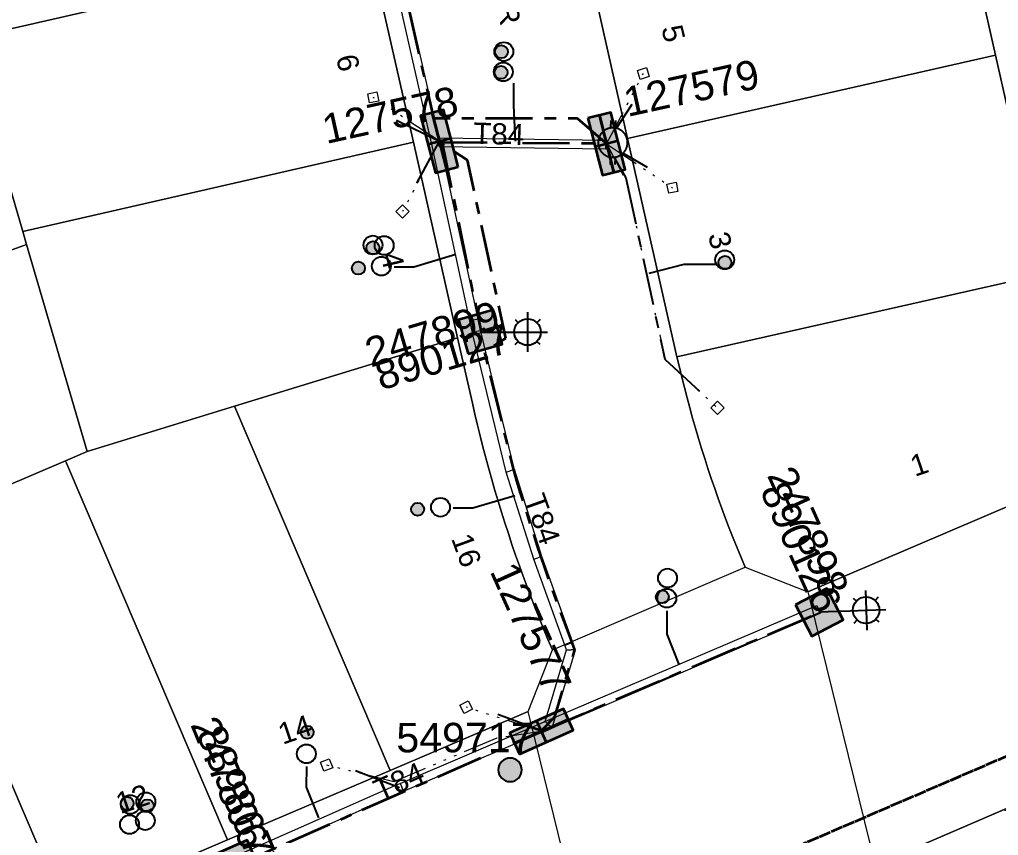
# Model space of a CAD drawing. Header units: metres. Extents: x 308278 to 310511, y 6271134 to 6272874.
# Drawn here: x 309428.7 to 309511.7, y 6272042.5 to 6272111.8 of the extents above; entities that cross this region are included whole.
import ezdxf
from ezdxf.enums import TextEntityAlignment as Align

# ---------------------------------------------------------------- set-up
doc = ezdxf.new("R2010")
doc.units = ezdxf.units.M
doc.set_wipeout_variables(frame=1)
for name, pattern in [('Cable Exist OH', [1, 1, 0]), ('Cable Exist UG', [7, 4, -1, 1, -1]), ('Dash', [5, 3, -2]), ('DOT', [6.35, 0, -6.35]), ('PHANTOMX2', [6.6, 3, -0.75, 0.2, -0.75, 0.2, -0.75, 0.2, -0.75])]:
    doc.linetypes.add(name, pattern=pattern)
doc.layers.get('0').update_dxf_attribs({"color": 6})
for name, color, linetype, lineweight in [('_User Miscellaneous1', 30, 'Continuous', 13), ('_User_LV_Exist', 5, 'Continuous', 35), ('_User_SL_Exist', 4, 'Continuous', 35), ('Cadastre Developer_SP_EXT', 98, 'Continuous', 15), ('Cadastre Land Parcels_SP_EXT', 118, 'Continuous', 15), ('Cadastre Roads_SP_EXT', 218, 'Continuous', 15), ('Mains_LV_EXT', 163, 'Continuous', 25), ('Mains_LV_SL_EXT', 135, 'Continuous', 25), ('Mains_SL_EXT', 131, 'Continuous', 25), ('Services_SP_EXT', 42, 'PHANTOMX2', 20)]:
    doc.layers.add(name, color=color, linetype=linetype, lineweight=lineweight)
for name, color, linetype in [('Duct_SP_EXT', 30, 'Continuous'), ('Equip_LV_EXT', 7, 'Continuous'), ('Equip_SP_SL_EXT', 7, 'Continuous'), ('SupportsOH_SP_TR_HV_LV_SL_EXT', 7, 'Continuous'), ('SupportsUG_SP_LV_EXT', 7, 'Continuous'), ('SupportsUG_SP_LV_SL_EXT', 7, 'Continuous'), ('Trench_SP_EXT', 7, 'Continuous')]:
    doc.layers.add(name, color=color, linetype=linetype)
doc.styles.add('COLUMN_LABEL', font='arial.ttf', dxfattribs={"height": 2})
doc.styles.add('iecARIAL', font='arial.ttf', dxfattribs={"height": 2})
doc.styles.add('POLE_LABEL', font='arial.ttf', dxfattribs={"height": 2})
doc.styles.add('SL_LABEL', font='arial.ttf', dxfattribs={"height": 2})
doc.styles.get("Standard").update_dxf_attribs({"font": 'arial.ttf'})

# ---------------------------------------------------------------- blocks, each defined once
blk = doc.blocks.new('COLUMN_EXT')
blk.add_hatch(color=256).paths.add_polyline_path([(1.5, -1.5), (1.5, 1.5), (-1.5, 1.5), (-1.5, -1.5)])
blk.add_lwpolyline([(1.5, 1.5), (-1.5, 1.5), (-1.5, -1.5), (1.5, -1.5)], close=True)
at = {"flags": 9}
for tag, p in [('STREETNAME', (-1.813, 1.6)), ('SUBURB', (-1.813, 1.8)), ('NOTES', (-1.813, 2)), ('LOCATION', (-1.813, 1.4)), ('LEGEND', (-1.813, 1.2)), ('USAGE', (-1.813, 1)), ('STATE', (-1.813, 0.8)), ('COLUMN_TYPE', (-1.813, 0.4)), ('OWNED_BY', (-1.813, 0.6))]:
    blk.add_attdef(tag, text='', height=0.2, rotation=180, dxfattribs=at).set_placement(p, align=Align.MIDDLE_LEFT)
at = {"flags": 1}
blk.add_attdef('Z', (-1.813, 2.351), '', height=0.2, rotation=180, dxfattribs=at)
at = {"flags": 9}
for tag, style, p in [('STRUCTURE_PLANT_NUMBER', 'POLE_LABEL', (-1.813, -0.031)), ('STREET_CODE', 'COLUMN_LABEL', (-1.813, 0.2))]:
    blk.add_attdef(tag, text='', height=0.2, rotation=180, dxfattribs=dict(at, style=style)).set_placement(p, align=Align.MIDDLE_LEFT)
at = {"style": 'COLUMN_LABEL', "width": 0.9, "flags": 8}
blk.add_attdef('ASSET_NUM', text='', height=2, rotation=270, dxfattribs=at).set_placement((2, -4), align=Align.MIDDLE_LEFT)
blk = doc.blocks.new('PILLAR_EXT')
blk.add_hatch(color=256).paths.add_polyline_path([(-2.5, 1), (-2.5, -1), (2.5, -1), (2.5, 1)])
for p, q in [((0, 1), (0, -1)), ((-2.5, 0), (2.5, 0))]:
    blk.add_line(p, q)
at = {"ltscale": 10}
blk.add_line((2.5, 0), (-2.5, 0), dxfattribs=at)
blk.add_lwpolyline([(-2.5, -1), (-1.25, -1), (1.25, -1), (2.5, -1), (2.5, 1), (-2.5, 1)], close=True)
at = {"width": 0.9, "flags": 8}
blk.add_attdef('ASSET_NUM', text='', height=2, rotation=90, dxfattribs=at).set_placement((-2, 4), align=Align.MIDDLE_LEFT)
for tag, p, flags in [('OWNED_BY', (0, -0.2), 9), ('STATE', (0, -0.4), 9), ('SUPPORT_TYPE', (0, -0.6), 9), ('USAGE', (0, -0.8), 9), ('LEGEND', (0, -1), 9), ('STREETNAME', (0, -1.8), 9), ('LOCATION', (0, -1.2), 9), ('NOTES', (0, -1.4), 9), ('PARENT', (0, -1.6), 9), ('SUBURB', (0, -2), 1)]:
    blk.add_attdef(tag, p, '', height=0.2, dxfattribs=dict(flags=flags))
blk = doc.blocks.new('DUCT_EXT')
blk.add_circle((0, 0.8), 0.8)
at = {"flags": 1}
blk.add_attdef('Z', (0, 0), '', height=0.2, dxfattribs=at)
at = {"flags": 9}
for tag, p in [('DUCT_CODE', (0, 0)), ('XSECT_TYPE', (0, -0.2)), ('STATE', (0, -0.6)), ('FB_REFERENCE', (0, -0.4)), ('NOTES', (0, -0.8))]:
    blk.add_attdef(tag, text='', height=0.2, dxfattribs=at).set_placement(p, align=Align.MIDDLE_LEFT)
blk = doc.blocks.new('*U479')
at = {"transparency": 33554687, "flags": 9}
for tag, p in [('LRATECODE', (-7.4, 0)), ('LOUTREACHVOCAB', (-7.2, 0)), ('LOUTREACH', (-7, 0)), ('LANTNUMBER', (-6.6, 0)), ('LNEW', (-6.4, 0)), ('LMASTVOCAB', (-6.2, 0)), ('LMAST', (-6, 0)), ('LLAMPVOCAB', (-5.8, 0)), ('LLAMP', (-5.6, 0)), ('LEXIST', (-5.4, 0)), ('LCHARGE3PERCENT', (-5.2, 0)), ('LCHARGE3', (-5, 0)), ('LCHARGE2PERCENT', (-4.8, 0)), ('LCHARGE2', (-4.6, 0)), ('LCHARGE1PERCENT', (-4.4, 0)), ('LCHARGE1', (-4.2, 0)), ('LCATEGORY', (-4, 0)), ('LBRACKETVOCAB', (-3.8, 0)), ('LBRACKET', (-3.6, 0)), ('LKINGHEIGHT', (-3.4, 0)), ('CREPLACE', (-3.2, 0)), ('CREMOVE', (-3, 0)), ('CNUMBER', (-2.8, 0)), ('CNEW', (-2.6, 0)), ('CEXIST', (-2.4, 0)), ('USAGE', (-2.2, 0)), ('STATE', (-2, 0)), ('OWNED_BY', (-1.8, 0)), ('ORIENTATION', (-1.6, 0)), ('OPERATING_VOLTAGE', (-1.4, 0)), ('NO_PHASES', (-1.2, 0)), ('LANTERN_TYPE', (-1, 0)), ('LANTERN_PURPOSE', (-0.8, 0)), ('CONTROL_TYPE', (-0.6, 0)), ('CONSTRUCTED_VOLTAGE', (-0.4, 0))]:
    blk.add_attdef(tag, text='', height=0.001, rotation=270, dxfattribs=at).set_placement(p, align=Align.MIDDLE_LEFT)
at = {"transparency": 33554687, "style": 'SL_LABEL', "flags": 9}
blk.add_attdef('STREET_CODE', text='', height=0.001, rotation=270, dxfattribs=at).set_placement((0.001, 0), align=Align.MIDDLE_LEFT)
at = {"transparency": 33554687, "flags": 1}
blk.add_attdef('Z', (0, 0), '', height=0.001, rotation=270, dxfattribs=at)
at = {"transparency": 33554687, "width": 0.9}
blk.add_attdef('LNUMBER', text='', height=1, dxfattribs=at).set_placement((7, -1), align=Align.MIDDLE_LEFT)
at = {"transparency": 33554687, "flags": 9}
for tag, p in [('LREMOVE', (0, -7.6)), ('LREPLACE', (0, -7.8)), ('LTYPE', (0, -8)), ('LTYPEVOCAB', (0, -8.2)), ('LEGEND', (0, -8.4)), ('SUBURB', (0, -8.6)), ('STREETNAME', (0, -8.8)), ('LOCATION', (0, -9)), ('NOTES', (0, -9.2)), ('MAINTAINED_BY', (0, -9.863))]:
    blk.add_attdef(tag, text='', height=0.001, dxfattribs=at).set_placement(p, align=Align.MIDDLE_LEFT)
blk.add_attdef('OPERATED_BY', (0, -9.607), '', height=0.001, dxfattribs=at)
at = {"linetype": 'DOT', "transparency": 33554687}
blk.add_wipeout([(5.688, 0), (5.061, -1.061), (4, -1.688), (2.939, -1.061), (2.313, 0), (2.939, 1.061), (4, 1.687), (5.061, 1.061)], dxfattribs=at)
at = {"transparency": 33554687}
for p, q in [((4, 1.687), (4, 0)), ((2.939, 1.061), (3.205, 0.795)), ((5.061, 1.061), (4.795, 0.795)), ((0, 0), (4, 0)), ((2.939, -1.061), (3.205, -0.795)), ((4, 0), (5.688, 0)), ((4, 0), (4, -1.688)), ((5.061, -1.061), (4.795, -0.795))]:
    blk.add_line(p, q, dxfattribs=at)
blk.add_circle((4, 0), 1.125, dxfattribs=at)
blk = doc.blocks.new('CCP_EXT')
at = {"flags": 9}
for tag, p in [('USAGE', (0, -1.2)), ('LEGEND', (0, -1.4)), ('LIFE_SUPPORT', (0, -1.6)), ('STATE', (0, -1.8)), ('NOTES', (0, -2))]:
    blk.add_attdef(tag, text='', height=0.2, dxfattribs=at).set_placement(p, align=Align.MIDDLE_LEFT)
at = {"transparency": 33554687}
blk.add_wipeout([(0, 0.566), (0.566, 0), (0, -0.566), (-0.566, 0)], dxfattribs=at)
blk.add_lwpolyline([(-0.566, 0), (0, 0.566), (0.566, 0), (0, -0.566), (-0.566, 0)])
at = {"flags": 1}
blk.add_attdef('Z', (0, 0), '', height=0.2, dxfattribs=at)
at = {"flags": 9}
for tag, p in [('CCP_TYPE', (0, 0)), ('OPERATING_VOLTAGE', (0, -0.6)), ('ORIENTATION', (0, -0.8)), ('CONSTRUCTED_VOLTAGE', (0, -0.2)), ('NO_PHASES', (0, -0.4)), ('OWNED_BY', (0, -1))]:
    blk.add_attdef(tag, text='', height=0.2, dxfattribs=at).set_placement(p, align=Align.MIDDLE_LEFT)
blk = doc.blocks.new('POLE_EXT')
blk.add_hatch(color=256).paths.add_polyline_path([(-1, 0, 1), (1, 0, 1)])
blk.add_lwpolyline([(-1, 0, 1), (1, 0, 1)], format="xyb", close=True)
at = {"flags": 8}
blk.add_attdef('pNumber', text='', height=2, dxfattribs=at).set_placement((2.5, 2.5), align=Align.MIDDLE_CENTER)
at = {"style": 'POLE_LABEL', "flags": 9}
for tag, p in [('STRUCTURE_PLANT_NUMBER', (1.355, 0.028)), ('STREET_CODE', (1.355, -0.2))]:
    blk.add_attdef(tag, text='', height=0.2, dxfattribs=at).set_placement(p, align=Align.MIDDLE_LEFT)
at = {"flags": 9}
for tag, p in [('OWNED_BY', (1.355, -0.4)), ('SPECIAL_USE', (1.355, -0.8)), ('PARENT', (1.355, -0.6)), ('cLV', (1.355, -1.4)), ('STATE', (1.355, -1)), ('hDepth', (1.355, -1.6)), ('USAGE', (1.355, -1.2)), ('cHV', (1.355, -2)), ('hDia', (1.355, -1.8)), ('LBRACKET', (1.355, -2.2)), ('LExisting', (1.355, -2.4)), ('cLinedev', (1.355, -3.4)), ('LANTNUMBER', (1.355, -2.6)), ('LOther', (1.355, -2.8)), ('LRemove', (1.355, -3)), ('LEGEND', (1.355, -3.2)), ('pExisting', (1.355, -3.8)), ('LOCATION', (1.355, -3.6)), ('PFNUMBER', (1.355, -4)), ('NEWPFNUMBER', (1.355, -4.2)), ('pFooting', (1.355, -4.4)), ('pNew', (1.355, -4.6)), ('pRelocate', (1.355, -5)), ('pRemove', (1.355, -5.2)), ('pReplace', (1.355, -5.4)), ('pStay', (1.355, -5.6)), ('pType', (1.355, -5.8)), ('cspan', (1.355, -6)), ('STREETNAME', (1.355, -6.2)), ('SUBURB', (1.355, -6.4)), ('NOTES', (1.355, -6.6)), ('OPERATED_BY', (1.355, -7.014)), ('MAINTAINED_BY', (1.355, -6.814))]:
    blk.add_attdef(tag, text='', height=0.2, dxfattribs=at).set_placement(p, align=Align.MIDDLE_LEFT)
at = {"flags": 1}
blk.add_attdef('Z', (1.355, -7.328), '', height=0.2, dxfattribs=at)
blk = doc.blocks.new('LV_UG_LINKS_OPEN_EXT')
at = {"layer": 'Equip_LV_EXT'}
for tag, height, flags, p in [('CONSTRUCTED_VOLTAGE', 0.167, 9, (3.167, -1.833)), ('NO_PHASES', 0.167, 9, (3.167, -2)), ('OPERATING_VOLTAGE', 0.2, 9, (3, -2.6)), ('ORIENTATION', 0.2, 9, (3, -2.8)), ('STATE', 0.2, 9, (3, -3)), ('SWITCH_TYPE', 0.2, 9, (3, -3.2)), ('USAGE', 0.2, 9, (3, -3.4)), ('OWNED_BY', 0.2, 9, (3, -3.8)), ('OPERATED_BY', 0.2, 9, (3, -4)), ('NOTES', 0.2, 9, (3, -3.6)), ('MAINTAINED_BY', 0.2, 9, (3, -4.2)), ('TYPE', 0.2, 9, (3, -4.6)), ('Z', 0.2, 1, (3, -4.8)), ('NUMBER_OF_PHASES', 0.2, 9, (3, -4.4))]:
    blk.add_attdef(tag, text='', height=height, dxfattribs=dict(at, flags=flags)).set_placement(p, align=Align.MIDDLE_LEFT)
at = {"transparency": 33554687}
blk.add_wipeout([(4, 1.25), (3.969, 1.25), (3.939, 1.248), (3.908, 1.247), (3.877, 1.244), (3.847, 1.241), (3.817, 1.236), (3.786, 1.232), (3.756, 1.226), (3.726, 1.22), (3.696, 1.213), (3.667, 1.205), (3.637, 1.196), (3.608, 1.187), (3.579, 1.177), (3.55, 1.166), (3.522, 1.155), (3.493, 1.143), (3.466, 1.13), (3.438, 1.117), (3.411, 1.102), (3.384, 1.088), (3.357, 1.072), (3.331, 1.056), (3.306, 1.039), (3.28, 1.022), (3.255, 1.004), (3.231, 0.985), (3.207, 0.966), (3.184, 0.947), (3.161, 0.926), (3.138, 0.905), (3.116, 0.884), (3.095, 0.862), (3.074, 0.839), (3.053, 0.816), (3.034, 0.793), (3.015, 0.769), (2.996, 0.745), (2.978, 0.72), (2.961, 0.694), (2.944, 0.669), (2.928, 0.643), (2.912, 0.616), (2.898, 0.589), (2.883, 0.562), (2.87, 0.534), (2.857, 0.507), (2.845, 0.478), (2.834, 0.45), (2.823, 0.421), (2.813, 0.392), (2.804, 0.363), (2.795, 0.333), (2.787, 0.304), (2.78, 0.274), (2.774, 0.244), (2.768, 0.214), (2.764, 0.183), (2.759, 0.153), (2.756, 0.123), (2.753, 0.092), (2.752, 0.061), (2.75, 0.031), (2.75, 0), (2.75, -0.031), (2.752, -0.061), (2.753, -0.092), (2.756, -0.123), (2.759, -0.153), (2.764, -0.183), (2.768, -0.214), (2.774, -0.244), (2.78, -0.274), (2.787, -0.304), (2.795, -0.333), (2.804, -0.363), (2.813, -0.392), (2.823, -0.421), (2.834, -0.45), (2.845, -0.478), (2.857, -0.507), (2.87, -0.534), (2.883, -0.562), (2.898, -0.589), (2.912, -0.616), (2.928, -0.643), (2.944, -0.669), (2.961, -0.694), (2.978, -0.72), (2.996, -0.745), (3.015, -0.769), (3.034, -0.793), (3.053, -0.816), (3.074, -0.839), (3.095, -0.862), (3.116, -0.884), (3.138, -0.905), (3.161, -0.926), (3.184, -0.947), (3.207, -0.966), (3.231, -0.985), (3.255, -1.004), (3.28, -1.022), (3.306, -1.039), (3.331, -1.056), (3.357, -1.072), (3.384, -1.088), (3.411, -1.102), (3.438, -1.117), (3.466, -1.13), (3.493, -1.143), (3.522, -1.155), (3.55, -1.166), (3.579, -1.177), (3.608, -1.187), (3.637, -1.196), (3.667, -1.205), (3.696, -1.213), (3.726, -1.22), (3.756, -1.226), (3.786, -1.232), (3.817, -1.236), (3.847, -1.241), (3.877, -1.244), (3.908, -1.247), (3.939, -1.248), (3.969, -1.25), (4, -1.25), (4.031, -1.25), (4.061, -1.248), (4.092, -1.247), (4.123, -1.244), (4.153, -1.241), (4.183, -1.236), (4.214, -1.232), (4.244, -1.226), (4.274, -1.22), (4.304, -1.213), (4.333, -1.205), (4.363, -1.196), (4.392, -1.187), (4.421, -1.177), (4.45, -1.166), (4.478, -1.155), (4.507, -1.143), (4.534, -1.13), (4.562, -1.117), (4.589, -1.102), (4.616, -1.088), (4.643, -1.072), (4.669, -1.056), (4.694, -1.039), (4.72, -1.022), (4.745, -1.004), (4.769, -0.985), (4.793, -0.966), (4.816, -0.947), (4.839, -0.926), (4.862, -0.905), (4.884, -0.884), (4.905, -0.862), (4.926, -0.839), (4.947, -0.816), (4.966, -0.793), (4.985, -0.769), (5.004, -0.745), (5.022, -0.72), (5.039, -0.694), (5.056, -0.669), (5.072, -0.643), (5.088, -0.616), (5.102, -0.589), (5.117, -0.562), (5.13, -0.534), (5.143, -0.507), (5.155, -0.478), (5.166, -0.45), (5.177, -0.421), (5.187, -0.392), (5.196, -0.363), (5.205, -0.333), (5.213, -0.304), (5.22, -0.274), (5.226, -0.244), (5.232, -0.214), (5.236, -0.183), (5.241, -0.153), (5.244, -0.123), (5.247, -0.092), (5.248, -0.061), (5.25, -0.031), (5.25, 0), (5.25, 0.031), (5.248, 0.061), (5.247, 0.092), (5.244, 0.123), (5.241, 0.153), (5.236, 0.183), (5.232, 0.214), (5.226, 0.244), (5.22, 0.274), (5.213, 0.304), (5.205, 0.333), (5.196, 0.363), (5.187, 0.392), (5.177, 0.421), (5.166, 0.45), (5.155, 0.478), (5.143, 0.507), (5.13, 0.534), (5.117, 0.562), (5.102, 0.589), (5.088, 0.616), (5.072, 0.643), (5.056, 0.669), (5.039, 0.694), (5.022, 0.72), (5.004, 0.745), (4.985, 0.769), (4.966, 0.793), (4.947, 0.816), (4.926, 0.839), (4.905, 0.862), (4.884, 0.884), (4.862, 0.905), (4.839, 0.926), (4.816, 0.947), (4.793, 0.966), (4.769, 0.985), (4.745, 1.004), (4.72, 1.022), (4.694, 1.039), (4.669, 1.056), (4.643, 1.072), (4.616, 1.088), (4.589, 1.102), (4.562, 1.117), (4.534, 1.13), (4.507, 1.143), (4.478, 1.155), (4.45, 1.166), (4.421, 1.177), (4.392, 1.187), (4.363, 1.196), (4.333, 1.205), (4.304, 1.213), (4.274, 1.22), (4.244, 1.226), (4.214, 1.232), (4.183, 1.236), (4.153, 1.241), (4.123, 1.244), (4.092, 1.247), (4.061, 1.248), (4.031, 1.25)], dxfattribs=at).dxf.layer = 'Equip_LV_EXT'
at = {"layer": 'Equip_LV_EXT'}
for p, q in [((3.792, 1.863), (3.792, 1.232)), ((4.208, 1.863), (4.208, 1.232)), ((3.792, -1.232), (3.792, -1.863)), ((4.208, -1.232), (4.208, -1.863))]:
    blk.add_line(p, q, dxfattribs=at)
at = {"layer": 'Equip_LV_EXT', "flags": 128}
blk.add_lwpolyline([(4, 1.25), (3.969, 1.25), (3.939, 1.248), (3.908, 1.247), (3.877, 1.244), (3.847, 1.241), (3.817, 1.236), (3.786, 1.232), (3.756, 1.226), (3.726, 1.22), (3.696, 1.213), (3.667, 1.205), (3.637, 1.196), (3.608, 1.187), (3.579, 1.177), (3.55, 1.166), (3.522, 1.155), (3.493, 1.143), (3.466, 1.13), (3.438, 1.117), (3.411, 1.102), (3.384, 1.088), (3.357, 1.072), (3.331, 1.056), (3.306, 1.039), (3.28, 1.022), (3.255, 1.004), (3.231, 0.985), (3.207, 0.966), (3.184, 0.947), (3.161, 0.926), (3.138, 0.905), (3.116, 0.884), (3.095, 0.862), (3.074, 0.839), (3.053, 0.816), (3.034, 0.793), (3.015, 0.769), (2.996, 0.745), (2.978, 0.72), (2.961, 0.694), (2.944, 0.669), (2.928, 0.643), (2.912, 0.616), (2.898, 0.589), (2.883, 0.562), (2.87, 0.534), (2.857, 0.507), (2.845, 0.478), (2.834, 0.45), (2.823, 0.421), (2.813, 0.392), (2.804, 0.363), (2.795, 0.333), (2.787, 0.304), (2.78, 0.274), (2.774, 0.244), (2.768, 0.214), (2.764, 0.183), (2.759, 0.153), (2.756, 0.123), (2.753, 0.092), (2.752, 0.061), (2.75, 0.031), (2.75, 0), (2.75, -0.031), (2.752, -0.061), (2.753, -0.092), (2.756, -0.123), (2.759, -0.153), (2.764, -0.183), (2.768, -0.214), (2.774, -0.244), (2.78, -0.274), (2.787, -0.304), (2.795, -0.333), (2.804, -0.363), (2.813, -0.392), (2.823, -0.421), (2.834, -0.45), (2.845, -0.478), (2.857, -0.507), (2.87, -0.534), (2.883, -0.562), (2.898, -0.589), (2.912, -0.616), (2.928, -0.643), (2.944, -0.669), (2.961, -0.694), (2.978, -0.72), (2.996, -0.745), (3.015, -0.769), (3.034, -0.793), (3.053, -0.816), (3.074, -0.839), (3.095, -0.862), (3.116, -0.884), (3.138, -0.905), (3.161, -0.926), (3.184, -0.947), (3.207, -0.966), (3.231, -0.985), (3.255, -1.004), (3.28, -1.022), (3.306, -1.039), (3.331, -1.056), (3.357, -1.072), (3.384, -1.088), (3.411, -1.102), (3.438, -1.117), (3.466, -1.13), (3.493, -1.143), (3.522, -1.155), (3.55, -1.166), (3.579, -1.177), (3.608, -1.187), (3.637, -1.196), (3.667, -1.205), (3.696, -1.213), (3.726, -1.22), (3.756, -1.226), (3.786, -1.232), (3.817, -1.236), (3.847, -1.241), (3.877, -1.244), (3.908, -1.247), (3.939, -1.248), (3.969, -1.25), (4, -1.25), (4.031, -1.25), (4.061, -1.248), (4.092, -1.247), (4.123, -1.244), (4.153, -1.241), (4.183, -1.236), (4.214, -1.232), (4.244, -1.226), (4.274, -1.22), (4.304, -1.213), (4.333, -1.205), (4.363, -1.196), (4.392, -1.187), (4.421, -1.177), (4.45, -1.166), (4.478, -1.155), (4.507, -1.143), (4.534, -1.13), (4.562, -1.117), (4.589, -1.102), (4.616, -1.088), (4.643, -1.072), (4.669, -1.056), (4.694, -1.039), (4.72, -1.022), (4.745, -1.004), (4.769, -0.985), (4.793, -0.966), (4.816, -0.947), (4.839, -0.926), (4.862, -0.905), (4.884, -0.884), (4.905, -0.862), (4.926, -0.839), (4.947, -0.816), (4.966, -0.793), (4.985, -0.769), (5.004, -0.745), (5.022, -0.72), (5.039, -0.694), (5.056, -0.669), (5.072, -0.643), (5.088, -0.616), (5.102, -0.589), (5.117, -0.562), (5.13, -0.534), (5.143, -0.507), (5.155, -0.478), (5.166, -0.45), (5.177, -0.421), (5.187, -0.392), (5.196, -0.363), (5.205, -0.333), (5.213, -0.304), (5.22, -0.274), (5.226, -0.244), (5.232, -0.214), (5.236, -0.183), (5.241, -0.153), (5.244, -0.123), (5.247, -0.092), (5.248, -0.061), (5.25, -0.031), (5.25, 0), (5.25, 0.031), (5.248, 0.061), (5.247, 0.092), (5.244, 0.123), (5.241, 0.153), (5.236, 0.183), (5.232, 0.214), (5.226, 0.244), (5.22, 0.274), (5.213, 0.304), (5.205, 0.333), (5.196, 0.363), (5.187, 0.392), (5.177, 0.421), (5.166, 0.45), (5.155, 0.478), (5.143, 0.507), (5.13, 0.534), (5.117, 0.562), (5.102, 0.589), (5.088, 0.616), (5.072, 0.643), (5.056, 0.669), (5.039, 0.694), (5.022, 0.72), (5.004, 0.745), (4.985, 0.769), (4.966, 0.793), (4.947, 0.816), (4.926, 0.839), (4.905, 0.862), (4.884, 0.884), (4.862, 0.905), (4.839, 0.926), (4.816, 0.947), (4.793, 0.966), (4.769, 0.985), (4.745, 1.004), (4.72, 1.022), (4.694, 1.039), (4.669, 1.056), (4.643, 1.072), (4.616, 1.088), (4.589, 1.102), (4.562, 1.117), (4.534, 1.13), (4.507, 1.143), (4.478, 1.155), (4.45, 1.166), (4.421, 1.177), (4.392, 1.187), (4.363, 1.196), (4.333, 1.205), (4.304, 1.213), (4.274, 1.22), (4.244, 1.226), (4.214, 1.232), (4.183, 1.236), (4.153, 1.241), (4.123, 1.244), (4.092, 1.247), (4.061, 1.248), (4.031, 1.25)], close=True, dxfattribs=at)
at = {"layer": 'Equip_LV_EXT', "flags": 9}
blk.add_attdef('ACTUAL_STATUS', text='', height=0.167, dxfattribs=at).set_placement((3.167, -1.667), align=Align.MIDDLE_LEFT)
blk = doc.blocks.new('CABLE_LARGE_EXT')
h = blk.add_hatch(color=256)
edge = h.paths.add_edge_path()
edge.add_arc((0, 0.55), 0.55, 0, 360)
blk.add_circle((0, 0.55), 0.55)
at = {"flags": 1}
blk.add_attdef('Z', (0, 0), '', height=0.2, dxfattribs=at)
at = {"flags": 9}
for tag, p in [('COND_CODE', (0, 0)), ('XSECT_SIZE', (0, -0.6)), ('STATE', (0, -0.4)), ('FB_REFERENCE', (0, -0.2)), ('NOTES', (0, -0.8))]:
    blk.add_attdef(tag, text='', height=0.2, dxfattribs=at).set_placement(p, align=Align.MIDDLE_LEFT)

msp = doc.modelspace()

# ---------------------------------------------------------------- linework, layer by layer
at = {"layer": '_User Miscellaneous1'}
for p, q in [((309464.325, 6272101.451), (309463.974, 6272101.371)), ((309464.326, 6272101.446), (309463.974, 6272101.371)), ((309464.266, 6272101.72), (309464.261, 6272101.36)), ((309463.622, 6272101.291), (309463.974, 6272101.371)), ((309463.622, 6272101.295), (309463.974, 6272101.371)), ((309464.256, 6272101), (309464.261, 6272101.36)), ((309469.955, 6272073.372), (309470.302, 6272073.469)), ((309469.958, 6272073.361), (309469.955, 6272073.372)), ((309469.958, 6272073.361), (309470.302, 6272073.469)), ((309472.297, 6272065.967), (309469.958, 6272073.361)), ((309470.645, 6272073.578), (309470.302, 6272073.469)), ((309470.648, 6272073.566), (309470.302, 6272073.469)), ((309472.979, 6272066.198), (309470.645, 6272073.578)), ((309470.645, 6272073.578), (309470.648, 6272073.566)), ((309472.297, 6272065.967), (309472.638, 6272066.082)), ((309474.938, 6272058.677), (309472.297, 6272065.967)), ((309472.979, 6272066.198), (309472.638, 6272066.082)), ((309475.616, 6272058.918), (309472.979, 6272066.198)), ((309473.255, 6272052.192), (309475.078, 6272058.272)), ((309473.848, 6272051.662), (309475.835, 6272058.288)), ((309474.937, 6272058.68), (309475.277, 6272058.798)), ((309475.078, 6272058.272), (309474.937, 6272058.68)), ((309474.937, 6272058.68), (309474.938, 6272058.677)), ((309474.938, 6272058.677), (309475.277, 6272058.798)), ((309475.078, 6272058.272), (309475.456, 6272058.28)), ((309475.616, 6272058.918), (309475.277, 6272058.798)), ((309475.617, 6272058.916), (309475.277, 6272058.798)), ((309475.835, 6272058.288), (309475.456, 6272058.28)), ((309475.617, 6272058.916), (309475.616, 6272058.918)), ((309475.835, 6272058.288), (309475.617, 6272058.916)), ((309460.948, 6272046.948), (309472.727, 6272051.966)), ((309472.726, 6272051.966), (309473.255, 6272052.192)), ((309472.726, 6272051.966), (309472.868, 6272051.635)), ((309472.727, 6272051.966), (309472.868, 6272051.635)), ((309472.727, 6272051.966), (309472.868, 6272051.635)), ((309473.009, 6272051.304), (309472.868, 6272051.635)), ((309473.009, 6272051.304), (309472.868, 6272051.635)), ((309473.009, 6272051.304), (309472.868, 6272051.635)), ((309473.009, 6272051.304), (309473.848, 6272051.662)), ((309473.255, 6272052.192), (309473.552, 6272051.927)), ((309473.848, 6272051.662), (309473.552, 6272051.927)), ((309461.232, 6272046.286), (309473.009, 6272051.304)), ((309460.645, 6272046.817), (309460.948, 6272046.948)), ((309460.645, 6272046.817), (309460.789, 6272046.487)), ((309460.948, 6272046.948), (309460.948, 6272046.948)), ((309460.948, 6272046.948), (309461.09, 6272046.617)), ((309460.948, 6272046.948), (309461.09, 6272046.617)), ((309461.232, 6272046.286), (309461.09, 6272046.617)), ((309461.232, 6272046.286), (309461.09, 6272046.617)), ((309460.933, 6272046.157), (309460.789, 6272046.487)), ((309460.933, 6272046.157), (309461.232, 6272046.286)), ((309461.232, 6272046.286), (309461.232, 6272046.286))]:
    msp.add_line(p, q, dxfattribs=at)
at = {"layer": '_User_LV_Exist', "linetype": 'Cable Exist OH', "flags": 128}
msp.add_lwpolyline([(309485.423, 6272037.635), (309532.817, 6272058.053)], dxfattribs=at)
at = {"layer": 'Cadastre Developer_SP_EXT', "linetype": 'Dash'}
msp.add_lwpolyline([(309499.83, 6272039.402), (309517.893, 6272010.854), (309532.343, 6272019.914), (309517.825, 6272042.931), (309512.149, 6272044.714), (309499.83, 6272039.402)], close=True, dxfattribs=at)
at = {"layer": 'Cadastre Land Parcels_SP_EXT', "linetype": 'Continuous'}
for points in [[(309584.128, 6272266.883), (309491.5, 6272197.149), (309495.651, 6272178.775), (309499.794, 6272160.437), (309503.541, 6272143.854), (309507.728, 6272125.32), (309511.473, 6272108.738), (309515.66, 6272090.204)], [(309515.66, 6272090.204), (309484.446, 6272083.152), (309484.647, 6272082.279), (309484.856, 6272081.409), (309485.072, 6272080.539), (309485.296, 6272079.673), (309485.527, 6272078.807), (309485.766, 6272077.945), (309486.012, 6272077.083), (309486.266, 6272076.224), (309486.527, 6272075.368), (309486.796, 6272074.513), (309487.072, 6272073.661), (309487.356, 6272072.812), (309487.647, 6272071.965), (309487.945, 6272071.121), (309488.25, 6272070.279), (309488.564, 6272069.44), (309488.884, 6272068.604), (309489.211, 6272067.77), (309489.546, 6272066.939), (309489.888, 6272066.112), (309490.237, 6272065.287), (309495.561, 6272063.214), (309519.449, 6272073.43)]]:
    msp.add_lwpolyline(points, dxfattribs=at)
for points in [[(309458.337, 6272117.945), (309455.032, 6272132.575), (309419.948, 6272124.542), (309424.162, 6272110.119), (309458.337, 6272117.945)], [(309511.473, 6272108.738), (309507.728, 6272125.32), (309476.513, 6272118.268), (309480.259, 6272101.686), (309511.473, 6272108.738)], [(309462.083, 6272101.362), (309458.337, 6272117.945), (309424.162, 6272110.119), (309424.759, 6272108.074), (309428.938, 6272093.771), (309462.083, 6272101.362)], [(309429.256, 6272092.682), (309428.938, 6272093.771), (309424.759, 6272108.074), (309392.069, 6272096.123), (309397.63, 6272081.12), (309429.256, 6272092.682)], [(309515.66, 6272090.204), (309511.473, 6272108.738), (309480.259, 6272101.686), (309484.446, 6272083.152), (309515.66, 6272090.204)], [(309446.888, 6272078.953), (309465.832, 6272084.769), (309462.083, 6272101.362), (309428.938, 6272093.771), (309429.256, 6272092.682), (309434.388, 6272075.116), (309446.888, 6272078.953)], [(309418.759, 6272068.432), (309432.55, 6272074.33), (309434.388, 6272075.116), (309429.256, 6272092.682), (309397.63, 6272081.12), (309404.581, 6272062.366), (309418.759, 6272068.432)], [(309471.829, 6272053.063), (309473.871, 6272058.288), (309473.496, 6272059.17), (309473.128, 6272060.055), (309472.767, 6272060.943), (309472.413, 6272061.834), (309472.066, 6272062.727), (309471.726, 6272063.624), (309471.394, 6272064.522), (309471.069, 6272065.425), (309470.752, 6272066.328), (309470.441, 6272067.236), (309470.139, 6272068.145), (309469.843, 6272069.057), (309469.554, 6272069.971), (309469.274, 6272070.888), (309469.001, 6272071.806), (309468.735, 6272072.728), (309468.476, 6272073.65), (309468.226, 6272074.575), (309467.982, 6272075.502), (309467.746, 6272076.431), (309467.517, 6272077.363), (309467.297, 6272078.295), (309467.084, 6272079.23), (309465.832, 6272084.769), (309446.888, 6272078.953), (309460.107, 6272048.05), (309471.829, 6272053.063)], [(309460.107, 6272048.05), (309446.888, 6272078.953), (309434.388, 6272075.116), (309432.55, 6272074.33), (309446.315, 6272042.15), (309460.107, 6272048.05)], [(309446.315, 6272042.15), (309432.55, 6272074.33), (309418.759, 6272068.432), (309432.523, 6272036.251), (309446.315, 6272042.15)], [(309432.523, 6272036.251), (309418.759, 6272068.432), (309404.581, 6272062.366), (309415.37, 6272033.259), (309420.438, 6272031.082), (309432.523, 6272036.251)], [(309611.869, 6271941.962), (309540.025, 6272054.606), (309539.176, 6272054.788), (309538.314, 6272054.887), (309537.448, 6272054.906), (309536.583, 6272054.841), (309535.727, 6272054.695), (309534.89, 6272054.469), (309534.041, 6272054.154), (309439.942, 6272013.577), (309508.221, 6271905.534), (309500.44, 6271857.765), (309611.869, 6271941.962)]]:
    msp.add_lwpolyline(points, close=True, dxfattribs=at)
at = {"layer": 'Duct_SP_EXT'}
for points in [[(309470.566, 6272106.361), (309470.565, 6272104.487), (309470.727, 6272101.458)], [(309460.443, 6272090.788), (309462.11, 6272090.787), (309465.68, 6272091.848)], [(309487.676, 6272090.972), (309485.028, 6272090.977), (309482.048, 6272090.216)], [(309465.459, 6272070.323), (309467.122, 6272070.322), (309470.69, 6272071.385)], [(309483.593, 6272061.603), (309483.59, 6272059.618), (309484.601, 6272057.053)], [(309453.005, 6272048.397), (309452.99, 6272046.618), (309454.026, 6272044.029)]]:
    msp.add_lwpolyline(points, dxfattribs=at)
at = {"layer": 'Trench_SP_EXT', "linetype": 'Cable Exist UG'}
for points in [[(309478.455, 6272101.244), (309480.891, 6272104.963)], [(309464.243, 6272101.451), (309460.315, 6272103.381)], [(309464.23, 6272101.404), (309462.05, 6272097.343)], [(309478.455, 6272101.244), (309482.483, 6272098.925)], [(309472.99, 6272051.41), (309468.781, 6272052.976)], [(309460.895, 6272046.563), (309456.836, 6272048.16)]]:
    msp.add_lwpolyline(points, dxfattribs=at)

# ---------------------------------------------------------------- block references
at = {"layer": '_User_LV_Exist'}
ref = msp.add_blockref('PILLAR_EXT', (309472.941, 6272051.353), dxfattribs=dict(at, rotation=24.13811368088024))
ref.add_attrib('ASSET_NUM', '127577', dxfattribs={"layer": '0', "height": 2.5, "rotation": 294.20505, "style": 'iecARIAL'}).set_placement((309474.441, 6272054.853), align=Align.MIDDLE_RIGHT)
at = {"layer": 'Duct_SP_EXT'}
for name, p, rotation in [('DUCT_EXT', (309468.951, 6272109.047), 270.016936268001), ('CABLE_LARGE_EXT', (309468.997, 6272109.04), 269.9999999999998), ('DUCT_EXT', (309468.901, 6272107.332), 270.016936268001), ('CABLE_LARGE_EXT', (309468.967, 6272107.279), 269.9999999999998), ('DUCT_EXT', (309482.845, 6272064.377), 270.073505829016), ('DUCT_EXT', (309482.779, 6272062.664), 270.073505829016), ('DUCT_EXT', (309452.192, 6272049.459), 270.073505829016), ('DUCT_EXT', (309437.25, 6272045.16), 270.073505829016), ('CABLE_LARGE_EXT', (309438.946, 6272045.046), 270.073505829016), ('DUCT_EXT', (309437.189, 6272043.461), 270.073505829016)]:
    msp.add_blockref(name, p, dxfattribs=dict(at, rotation=rotation))
for name, p in [('DUCT_EXT', (309458.645, 6272091.834)), ('DUCT_EXT', (309459.599, 6272091.794)), ('CABLE_LARGE_EXT', (309458.639, 6272091.854)), ('DUCT_EXT', (309459.359, 6272090.044)), ('DUCT_EXT', (309488.497, 6272090.581)), ('CABLE_LARGE_EXT', (309488.511, 6272090.607)), ('CABLE_LARGE_EXT', (309457.415, 6272090.127)), ('CABLE_LARGE_EXT', (309462.434, 6272069.663)), ('DUCT_EXT', (309464.377, 6272069.58)), ('CABLE_LARGE_EXT', (309483.204, 6272062.236)), ('CABLE_LARGE_EXT', (309437.786, 6272044.702)), ('DUCT_EXT', (309439.376, 6272044.592)), ('DUCT_EXT', (309439.326, 6272042.992))]:
    msp.add_blockref(name, p, dxfattribs=at)
at = {"layer": 'SupportsOH_SP_TR_HV_LV_SL_EXT'}
ref = msp.add_blockref('POLE_EXT', (309470.284, 6272048.098), dxfattribs=at)
ref.add_attrib('ASSET_NUM', '549717', dxfattribs={"layer": '0', "height": 2.5, "rotation": 0.06805, "style": 'POLE_LABEL'}).set_placement((309472.284, 6272048.848), align=Align.BOTTOM_RIGHT)
at = {"layer": 'SupportsUG_SP_LV_EXT'}
ref = msp.add_blockref('PILLAR_EXT', (309478.474, 6272101.22), dxfattribs=dict(at, rotation=284.3189603640619))
ref.add_attrib('ASSET_NUM', '127579', dxfattribs={"layer": '0', "height": 2.5, "rotation": 12.36818, "style": 'iecARIAL'}).set_placement((309479.974, 6272104.72), align=Align.MIDDLE_LEFT)
ref = msp.add_blockref('PILLAR_EXT', (309464.281, 6272101.442), dxfattribs=dict(at, rotation=104.4895652103848))
ref.add_attrib('ASSET_NUM', '127578', dxfattribs={"layer": '0', "height": 2.5, "rotation": 12.50356, "style": 'iecARIAL'}).set_placement((309465.781, 6272104.942), align=Align.MIDDLE_RIGHT)
ref = msp.add_blockref('PILLAR_EXT', (309472.941, 6272051.353), dxfattribs=dict(at, rotation=24.13811368088024))
ref.add_attrib('ASSET_NUM', '127577', dxfattribs={"layer": '0', "height": 2.5, "rotation": 294.20505, "style": 'iecARIAL'}).set_placement((309474.441, 6272054.853), align=Align.MIDDLE_RIGHT)
at = {"layer": 'SupportsUG_SP_LV_SL_EXT'}
ref = msp.add_blockref('COLUMN_EXT', (309467.763, 6272085.25), dxfattribs=dict(at, rotation=195.9257853593063))
ref.add_attrib('ASSET_NUM', '890127', dxfattribs={"layer": '0', "height": 2.5, "rotation": 16.55354, "style": 'COLUMN_LABEL'}).set_placement((309469.763, 6272086), align=Align.TOP_RIGHT)
ref = msp.add_blockref('COLUMN_EXT', (309496.526, 6272061.466), dxfattribs=dict(at, rotation=117.2037303679353))
ref.add_attrib('ASSET_NUM', '890126', dxfattribs={"layer": '0', "height": 2.5, "rotation": 294.34368, "style": 'COLUMN_LABEL'}).set_placement((309498.526, 6272062.216), align=Align.TOP_RIGHT)
ref = msp.add_blockref('COLUMN_EXT', (309447.204, 6272040.147), dxfattribs=dict(at, rotation=113.4360168182111))
ref.add_attrib('ASSET_NUM', '889867', dxfattribs={"layer": '0', "height": 2.5, "rotation": 292.33514, "style": 'COLUMN_LABEL'}).set_placement((309449.204, 6272040.897), align=Align.MIDDLE_RIGHT)

# ---------------------------------------------------------------- texts
at = {"layer": 'Cadastre Land Parcels_SP_EXT'}
for s, rotation, p in [('5', 283.72519, (309483.104, 6272111.056)), ('6', 283.72519, (309455.492, 6272108.573)), ('3', 283.72519, (309487.07, 6272093.497)), ('4', 283.3925, (309459.273, 6272091.824)), ('1', 18.8413, (309504.626, 6272072.955)), ('16', 290.07153, (309465.262, 6272067.742)), ('14', 18.75865, (309450.982, 6272050.224)), ('12', 18.8413, (309437.205, 6272044.334))]:
    msp.add_text(s, height=1.8, rotation=rotation, dxfattribs=at).set_placement(p)
at = {"layer": 'Cadastre Roads_SP_EXT'}
msp.add_text('WILLANDRA CR', height=1.8, rotation=284.03624, dxfattribs=at).set_placement((309464.903, 6272129.58))
at = {"layer": 'Mains_LV_EXT'}
for rotation, p in [(358.12553, (309467.124, 6272101.241)), (289.57543, (309471.45, 6272071.123)), (23.62938, (309459.215, 6272045.434))]:
    msp.add_text('T84', height=1.8, rotation=rotation, dxfattribs=at).set_placement(p)

# ---------------------------------------------------------------- next in the draw order: block references
at = {"layer": 'Equip_SP_SL_EXT'}
ref = msp.add_blockref('*U479', (309467.763, 6272085.25), dxfattribs=at)
ref.add_attrib('ASSET_NUM', '247899', dxfattribs={"layer": '0', "height": 2.5, "rotation": 16.55354, "style": 'iecARIAL'}).set_placement((309469.263, 6272086.75), align=Align.MIDDLE_RIGHT)
ref = msp.add_blockref('*U479', (309496.495, 6272061.502), dxfattribs=dict(at, rotation=2.070030706447438))
ref.add_attrib('ASSET_NUM', '247898', dxfattribs={"layer": '0', "height": 2.5, "rotation": 294.34368, "style": 'iecARIAL'}).set_placement((309497.995, 6272063.002), align=Align.MIDDLE_RIGHT)
ref = msp.add_blockref('*U479', (309447.204, 6272040.147), dxfattribs=at)
ref.add_attrib('ASSET_NUM', '247806', dxfattribs={"layer": '0', "height": 2.5, "rotation": 292.33514, "style": 'iecARIAL'}).set_placement((309448.704, 6272041.647), align=Align.MIDDLE_RIGHT)
at = {"layer": 'Services_SP_EXT'}
for p, rotation in [((309481.596, 6272107.19), 242.3189607844799), ((309458.675, 6272105.162), 326.4895653884445), ((309484.055, 6272097.5), 146.3189604936017), ((309466.551, 6272053.418), 342.1381133329804), ((309454.71, 6272048.513), 246.1381135574443)]:
    msp.add_blockref('CCP_EXT', p, dxfattribs=dict(at, rotation=rotation))
for p in [(309461.159, 6272095.479), (309487.879, 6272078.819)]:
    msp.add_blockref('CCP_EXT', p, dxfattribs=at)

# ---------------------------------------------------------------- next in the draw order: linework, layer by layer
at = {"layer": '_User Miscellaneous1'}
for p, q in [((309463.622, 6272101.291), (309456.507, 6272132.664)), ((309464.325, 6272101.451), (309457.209, 6272132.823)), ((309467.562, 6272086.347), (309464.326, 6272101.446)), ((309466.859, 6272086.191), (309463.622, 6272101.295)), ((309466.859, 6272086.189), (309467.21, 6272086.269)), ((309466.859, 6272086.191), (309467.21, 6272086.269)), ((309466.859, 6272086.189), (309466.859, 6272086.191)), ((309467.083, 6272085.206), (309466.859, 6272086.189)), ((309467.561, 6272086.349), (309467.21, 6272086.269)), ((309467.562, 6272086.347), (309467.21, 6272086.269)), ((309467.785, 6272085.366), (309467.561, 6272086.349)), ((309467.561, 6272086.349), (309467.562, 6272086.347)), ((309467.083, 6272085.206), (309467.434, 6272085.286)), ((309467.125, 6272085.024), (309467.083, 6272085.206)), ((309467.125, 6272085.024), (309467.476, 6272085.104)), ((309467.126, 6272085.019), (309467.476, 6272085.104)), ((309469.955, 6272073.372), (309467.126, 6272085.019)), ((309467.785, 6272085.366), (309467.434, 6272085.286)), ((309467.826, 6272085.189), (309467.476, 6272085.104)), ((309467.827, 6272085.184), (309467.476, 6272085.104)), ((309467.827, 6272085.184), (309467.785, 6272085.366)), ((309470.648, 6272073.566), (309467.826, 6272085.189)), ((309472.727, 6272051.966), (309496.321, 6272062.049)), ((309496.321, 6272062.049), (309496.462, 6272061.718)), ((309496.604, 6272061.387), (309496.462, 6272061.718)), ((309473.009, 6272051.304), (309496.604, 6272061.387)), ((309446.909, 6272040.748), (309460.645, 6272046.817)), ((309447.2, 6272040.089), (309460.933, 6272046.157))]:
    msp.add_line(p, q, dxfattribs=at)
at = {"layer": '_User_LV_Exist', "linetype": 'Cable Exist UG', "flags": 128}
msp.add_lwpolyline([(309472.899, 6272051.384), (309474.069, 6272052.603), (309474.069, 6272052.603), (309475.772, 6272058.287), (309475.56, 6272058.896), (309475.56, 6272058.896, -0.020627), (309470.59, 6272073.554), (309470.59, 6272073.554), (309468.133, 6272083.578), (309469.921, 6272084.727), (309469.921, 6272084.727), (309466.666, 6272099.842), (309464.23, 6272101.404)], format="xyb", dxfattribs=at)
msp.add_lwpolyline([(309421.075, 6272029.129), (309423.247, 6272027.831), (309423.247, 6272027.831), (309448.88, 6272038.746), (309449.1, 6272040.908), (309473.055, 6272051.436)], dxfattribs=at)
at = {"layer": '_User_SL_Exist', "linetype": 'Cable Exist UG', "flags": 128}
for points in [[(309464.49, 6272101.43), (309467.815, 6272085.24)], [(309472.874, 6272051.28), (309474.687, 6272052.089), (309474.687, 6272052.089), (309496.202, 6272061.294), (309496.644, 6272061.482)]]:
    msp.add_lwpolyline(points, dxfattribs=at)
at = {"layer": 'Cadastre Roads_SP_EXT', "linetype": 'Continuous'}
for points in [[(309458.337, 6272117.945), (309462.083, 6272101.362), (309465.832, 6272084.769), (309467.084, 6272079.23), (309467.297, 6272078.295), (309467.517, 6272077.363), (309467.746, 6272076.431), (309467.982, 6272075.502), (309468.226, 6272074.575), (309468.476, 6272073.65), (309468.735, 6272072.728), (309469.001, 6272071.806), (309469.274, 6272070.888), (309469.554, 6272069.971), (309469.843, 6272069.057), (309470.139, 6272068.145), (309470.441, 6272067.236), (309470.752, 6272066.329), (309471.069, 6272065.425), (309471.394, 6272064.522), (309471.726, 6272063.624), (309472.066, 6272062.727), (309472.413, 6272061.834), (309472.766, 6272060.943), (309473.128, 6272060.055), (309473.496, 6272059.17), (309473.871, 6272058.288), (309490.237, 6272065.287), (309490.237, 6272065.287), (309489.888, 6272066.112), (309489.546, 6272066.939), (309489.211, 6272067.77), (309488.884, 6272068.604), (309488.564, 6272069.44), (309488.25, 6272070.279), (309487.945, 6272071.121), (309487.647, 6272071.965), (309487.356, 6272072.812), (309487.072, 6272073.661), (309486.796, 6272074.513), (309486.528, 6272075.368), (309486.266, 6272076.224), (309486.012, 6272077.083), (309485.766, 6272077.945), (309485.527, 6272078.807), (309485.296, 6272079.673), (309485.072, 6272080.539), (309484.856, 6272081.409), (309484.647, 6272082.279), (309484.446, 6272083.152), (309480.259, 6272101.686), (309476.513, 6272118.268)], [(309519.449, 6272073.43), (309495.561, 6272063.214), (309495.758, 6272062.413), (309501.255, 6272040.016), (309534.041, 6272054.154)]]:
    msp.add_lwpolyline(points, dxfattribs=at)
msp.add_lwpolyline([(309439.942, 6272013.577), (309477.539, 6272029.789), (309472.028, 6272052.253), (309471.829, 6272053.063), (309460.107, 6272048.05), (309446.315, 6272042.15), (309432.523, 6272036.251), (309420.438, 6272031.082), (309420.646, 6272030.253), (309426.32, 6272007.711), (309439.942, 6272013.577)], close=True, dxfattribs=at)
at = {"layer": 'Mains_LV_SL_EXT', "linetype": 'Cable Exist UG'}
for points in [[(309464.49, 6272101.43), (309467.815, 6272085.24)], [(309472.874, 6272051.28), (309474.687, 6272052.089), (309474.687, 6272052.089), (309496.202, 6272061.294), (309496.644, 6272061.482)]]:
    msp.add_lwpolyline(points, dxfattribs=at)
at = {"layer": 'Mains_SL_EXT', "linetype": 'Cable Exist OH'}
msp.add_lwpolyline([(309552.557, 6272076.669), (309532.817, 6272058.053), (309485.423, 6272037.635)], dxfattribs=at)
at = {"layer": 'Services_SP_EXT'}
for points in [[(309464.282, 6272101.442), (309458.675, 6272105.162)], [(309464.282, 6272101.442), (309461.158, 6272095.479)], [(309472.941, 6272051.353), (309466.551, 6272053.419)], [(309472.9, 6272051.358), (309469.152, 6272050.794), (309469.152, 6272050.794), (309460.421, 6272047.091), (309454.649, 6272048.512)]]:
    msp.add_lwpolyline(points, dxfattribs=at)
at = {"layer": 'Trench_SP_EXT', "linetype": 'Cable Exist UG'}
msp.add_lwpolyline([(309478.455, 6272101.208), (309480.109, 6272098.331), (309480.109, 6272098.331), (309483.42, 6272082.947), (309486.696, 6272079.939)], dxfattribs=at)

# ---------------------------------------------------------------- next in the draw order: block references
at = {"layer": '_User_LV_Exist'}
ref = msp.add_blockref('PILLAR_EXT', (309464.281, 6272101.442), dxfattribs=dict(at, rotation=104.4895652103847))
ref.add_attrib('ASSET_NUM', '127578', dxfattribs={"layer": '0', "height": 2.5, "rotation": 12.50356, "style": 'iecARIAL'}).set_placement((309465.781, 6272104.942), align=Align.MIDDLE_RIGHT)
at = {"layer": '_User_SL_Exist'}
ref = msp.add_blockref('COLUMN_EXT', (309467.763, 6272085.25), dxfattribs=dict(at, rotation=195.9257853593063))
ref.add_attrib('ASSET_NUM', '890127', dxfattribs={"layer": '0', "height": 2.5, "rotation": 16.55354, "style": 'COLUMN_LABEL'}).set_placement((309469.763, 6272086), align=Align.TOP_RIGHT)
ref = msp.add_blockref('COLUMN_EXT', (309496.526, 6272061.466), dxfattribs=dict(at, rotation=117.2037303679353))
ref.add_attrib('ASSET_NUM', '890126', dxfattribs={"layer": '0', "height": 2.5, "rotation": 294.34368, "style": 'COLUMN_LABEL'}).set_placement((309498.526, 6272062.216), align=Align.TOP_RIGHT)
ref = msp.add_blockref('COLUMN_EXT', (309447.204, 6272040.147), dxfattribs=dict(at, rotation=113.4360168182111))
ref.add_attrib('ASSET_NUM', '889867', dxfattribs={"layer": '0', "height": 2.5, "rotation": 292.33514, "style": 'COLUMN_LABEL'}).set_placement((309449.204, 6272040.897), align=Align.MIDDLE_RIGHT)
at = {"layer": 'Duct_SP_EXT'}
msp.add_blockref('CABLE_LARGE_EXT', (309453.06, 6272050.74), dxfattribs=at)

# ---------------------------------------------------------------- next in the draw order: block references
at = {"layer": 'Equip_LV_EXT', "rotation": 359.065107856261}
msp.add_blockref('LV_UG_LINKS_OPEN_EXT', (309475.002, 6272101.396), dxfattribs=at)

# ---------------------------------------------------------------- next in the draw order: linework, layer by layer
at = {"layer": '_User Miscellaneous1'}
for p, q in [((309464.266, 6272101.72), (309478.424, 6272101.522)), ((309478.424, 6272101.522), (309478.419, 6272101.162)), ((309464.256, 6272101), (309478.414, 6272100.802)), ((309478.414, 6272100.802), (309478.419, 6272101.162))]:
    msp.add_line(p, q, dxfattribs=at)
at = {"layer": '_User_LV_Exist', "linetype": 'Cable Exist UG', "flags": 128}
for points in [[(309478.419, 6272101.269), (309476.001, 6272103.359), (309476.001, 6272103.359), (309463.828, 6272103.364), (309463.722, 6272103.81), (309463.722, 6272103.81), (309457.644, 6272130.607), (309459.297, 6272132.422), (309459.297, 6272132.422), (309455.899, 6272147.284), (309465.527, 6272150.389), (309466.742, 6272152.886)], [(309464.334, 6272101.352), (309478.523, 6272101.269)]]:
    msp.add_lwpolyline(points, dxfattribs=at)
at = {"layer": 'Services_SP_EXT'}
for points in [[(309478.474, 6272101.22), (309481.596, 6272107.19)], [(309478.474, 6272101.22), (309484.055, 6272097.5)], [(309478.497, 6272101.217), (309480.202, 6272097.919), (309480.202, 6272097.919), (309483.434, 6272082.889), (309487.88, 6272078.819)]]:
    msp.add_lwpolyline(points, dxfattribs=at)

# ---------------------------------------------------------------- next in the draw order: block references
at = {"layer": '_User_LV_Exist'}
ref = msp.add_blockref('PILLAR_EXT', (309478.474, 6272101.22), dxfattribs=dict(at, rotation=284.3189603640619))
ref.add_attrib('ASSET_NUM', '127579', dxfattribs={"layer": '0', "height": 2.5, "rotation": 12.36818, "style": 'iecARIAL'}).set_placement((309479.974, 6272104.72), align=Align.MIDDLE_LEFT)

doc.saveas('drawing.dxf')
